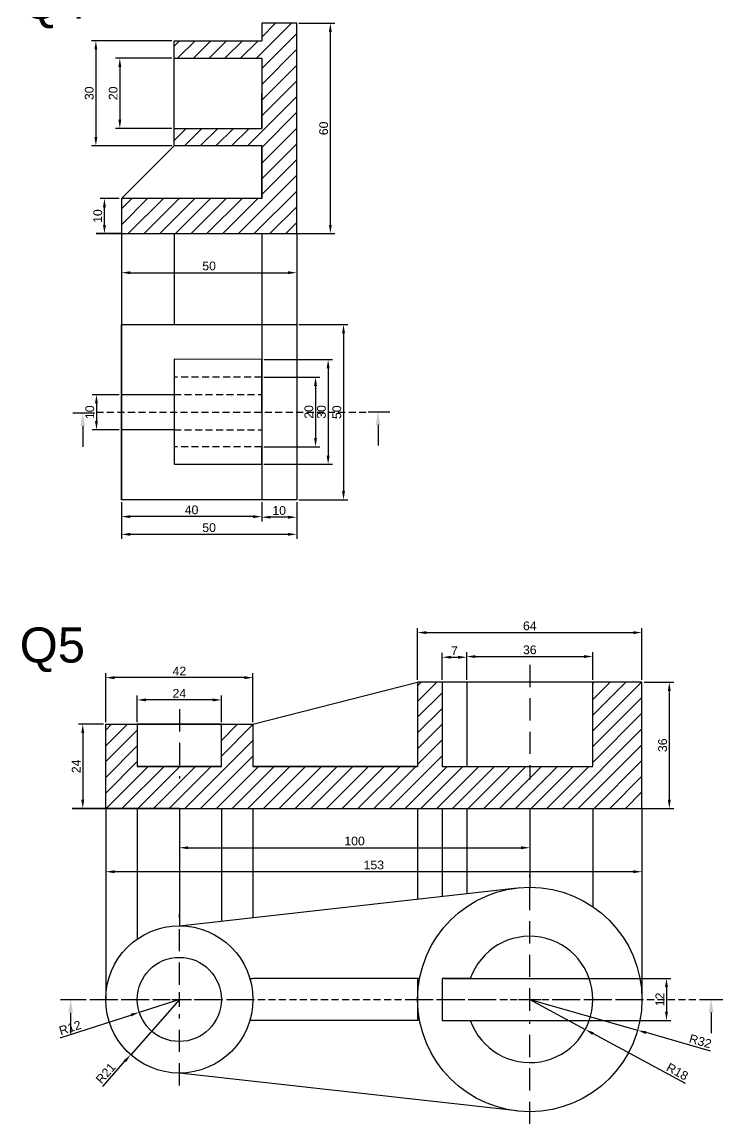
# Model space of a CAD drawing. Header units: millimetres. Extents: x 137 to 7220, y 7466 to 9893.
# Drawn here: x 2355.6 to 2555.6, y 8890 to 9204.1 of the extents above; entities that cross this region are included whole.
import ezdxf
from ezdxf import colors
from ezdxf.entities.mleader import LeaderData, LeaderLine
from ezdxf.math import Vec2, Vec3

# ---------------------------------------------------------------- set-up
doc = ezdxf.new("R2010")
doc.units = ezdxf.units.MM
doc.header["$PDMODE"] = 35
doc.header["$PDSIZE"] = 3
doc.linetypes.add('DASHED2', pattern=[9.525, 6.35, -3.175])
doc.linetypes.add('JIS_02_2.0', pattern=[3, 2, -1])
for name, color, linetype in [('Center Line', 3, 'DASHED2'), ('Dimensions', 1, 'Continuous'), ('Hidden Line', 50, 'JIS_02_2.0'), ('Projection', 140, 'Continuous'), ('Text', 7, 'Continuous')]:
    doc.layers.add(name, color=color, linetype=linetype)
doc.layers.add('Object', color=7, linetype='Continuous', lineweight=30)
doc.styles.get("Standard").update_dxf_attribs({"font": 'arial.ttf'})
doc.dimstyles.new('ISO-25', dxfattribs={"dimtxt": 2.5, "dimasz": 2.5, "dimexe": 1.25, "dimexo": 0.625, "dimtad": 1, "dimdec": 0, "dimtxsty": 'Standard', "dimcen": 2.5, "dimadec": 0, "dimazin": 0, "dimtfac": 1, "dimtdec": 0, "dimtmove": 0, "dimatfit": 3, "dimfxl": 1, "dimarcsym": 0})

# ---------------------------------------------------------------- blocks, each defined once
blk = doc.blocks.new('*U673')
at = {"layer": 'Center Line', "color": 0, "transparency": 16777216}
for p, q in [((0, 6.4), (0, 35.5)), ((-35.5, 0), (-6.4, 0)), ((6.4, 0), (35.5, 0)), ((0, -35.5), (0, -6.4))]:
    blk.add_line(p, q, dxfattribs=at)
at = {"layer": 'Center Line', "color": 0, "linetype": 'Continuous', "transparency": 16777216}
for p, q in [((0, -3.2), (0, 3.2)), ((-3.2, 0), (3.2, 0))]:
    blk.add_line(p, q, dxfattribs=at)
blk = doc.blocks.new('*U674')
at = {"layer": 'Center Line', "color": 0, "transparency": 16777216}
for p, q in [((0, 4.2), (0, 24.5)), ((-24.5, 0), (-4.2, 0)), ((4.2, 0), (24.5, 0)), ((0, -24.5), (0, -4.2))]:
    blk.add_line(p, q, dxfattribs=at)
at = {"layer": 'Center Line', "color": 0, "linetype": 'Continuous', "transparency": 16777216}
for p, q in [((-2.1, 0), (2.1, 0)), ((0, -2.1), (0, 2.1))]:
    blk.add_line(p, q, dxfattribs=at)
blk = doc.blocks.new('*D705')
at = {"layer": 'Defpoints', "color": 0, "transparency": 16777216}
for p in [(2500.52, 8925.48), (2531.29, 8916.69)]:
    blk.add_point(p, dxfattribs=at)
at = {"layer": 'Dimensions', "color": 0, "lineweight": -2, "transparency": 16777216}
for p, q in [((2500.52, 8925.48), (2531.29, 8916.69)), ((2552.13, 8910.74), (2533.69, 8916.01))]:
    blk.add_line(p, q, dxfattribs=at)
at = {"layer": 'Dimensions', "color": 0, "transparency": 16777216}
blk.add_solid([(2533.81, 8916.41), (2533.58, 8915.6), (2531.29, 8916.69)], dxfattribs=at)
at = {"layer": 'Dimensions', "color": 0, "transparency": 16777216, "insert": (2549.19, 8913.56), "char_height": 2.5, "attachment_point": 5, "rotation": 344.0647}
blk.add_mtext('R32', dxfattribs=at)
blk = doc.blocks.new('*D706')
at = {"layer": 'Defpoints', "color": 0, "transparency": 16777216}
for p in [(2500.52, 8925.48), (2516.35, 8916.92)]:
    blk.add_point(p, dxfattribs=at)
at = {"layer": 'Dimensions', "color": 0, "lineweight": -2, "transparency": 16777216}
for p, q in [((2500.52, 8925.48), (2516.35, 8916.92)), ((2544.91, 8901.49), (2518.55, 8915.73))]:
    blk.add_line(p, q, dxfattribs=at)
at = {"layer": 'Dimensions', "color": 0, "transparency": 16777216}
blk.add_solid([(2518.75, 8916.1), (2518.36, 8915.36), (2516.35, 8916.92)], dxfattribs=at)
at = {"layer": 'Dimensions', "color": 0, "transparency": 16777216, "insert": (2542.63, 8904.88), "char_height": 2.5, "attachment_point": 5, "rotation": 331.6111}
blk.add_mtext('R18', dxfattribs=at)
blk = doc.blocks.new('*D707')
at = {"layer": 'Defpoints', "color": 0, "transparency": 16777216}
for p in [(2400.52, 8925.48), (2389.1, 8921.8)]:
    blk.add_point(p, dxfattribs=at)
at = {"layer": 'Dimensions', "color": 0, "lineweight": -2, "transparency": 16777216}
for p, q in [((2400.52, 8925.48), (2389.1, 8921.8)), ((2366.5, 8914.53), (2386.72, 8921.04))]:
    blk.add_line(p, q, dxfattribs=at)
at = {"layer": 'Dimensions', "color": 0, "transparency": 16777216}
blk.add_solid([(2386.59, 8921.43), (2386.84, 8920.64), (2389.1, 8921.8)], dxfattribs=at)
at = {"layer": 'Dimensions', "color": 0, "transparency": 16777216, "insert": (2369.35, 8917.42), "char_height": 2.5, "attachment_point": 5, "rotation": 17.8381}
blk.add_mtext('R12', dxfattribs=at)
blk = doc.blocks.new('*D708')
at = {"layer": 'Defpoints', "color": 0, "transparency": 16777216}
for p in [(2400.52, 8925.48), (2386.64, 8909.72)]:
    blk.add_point(p, dxfattribs=at)
at = {"layer": 'Dimensions', "color": 0, "lineweight": -2, "transparency": 16777216}
for p, q in [((2400.52, 8925.48), (2386.64, 8909.72)), ((2378.68, 8900.68), (2384.99, 8907.84))]:
    blk.add_line(p, q, dxfattribs=at)
at = {"layer": 'Dimensions', "color": 0, "transparency": 16777216}
blk.add_solid([(2384.67, 8908.12), (2385.3, 8907.57), (2386.64, 8909.72)], dxfattribs=at)
at = {"layer": 'Dimensions', "color": 0, "transparency": 16777216, "insert": (2379.49, 8904.45), "char_height": 2.5, "attachment_point": 5, "rotation": 48.6288}
blk.add_mtext('R21', dxfattribs=at)
blk = doc.blocks.new('*D782')
at = {"layer": 'Defpoints', "color": 0, "transparency": 16777216}
for p in [(2434.01, 9203.82), (2443.61, 9203.82), (2434.01, 9143.82)]:
    blk.add_point(p, dxfattribs=at)
at = {"layer": 'Dimensions', "color": 0, "lineweight": -2, "transparency": 16777216}
for p, q in [((2434.64, 9203.82), (2444.86, 9203.82)), ((2443.61, 9146.32), (2443.61, 9201.32)), ((2434.64, 9143.82), (2444.86, 9143.82))]:
    blk.add_line(p, q, dxfattribs=at)
at = {"layer": 'Dimensions', "color": 0, "transparency": 16777216}
for points in [[(2443.2, 9201.32), (2444.03, 9201.32), (2443.61, 9203.82)], [(2443.2, 9146.32), (2444.03, 9146.32), (2443.61, 9143.82)]]:
    blk.add_solid(points, dxfattribs=at)
at = {"layer": 'Dimensions', "color": 0, "transparency": 16777216, "insert": (2441.71, 9173.82), "char_height": 2.5, "attachment_point": 5, "rotation": 90}
blk.add_mtext('60', dxfattribs=at)
blk = doc.blocks.new('*D783')
at = {"layer": 'Defpoints', "color": 0, "transparency": 16777216}
for p in [(2384.01, 9143.82), (2434.01, 9143.82), (2434.01, 9132.68)]:
    blk.add_point(p, dxfattribs=at)
at = {"layer": 'Dimensions', "color": 0, "lineweight": -2, "transparency": 16777216}
for p, q in [((2384.01, 9143.19), (2384.01, 9131.43)), ((2434.01, 9143.19), (2434.01, 9131.43)), ((2386.51, 9132.68), (2431.51, 9132.68))]:
    blk.add_line(p, q, dxfattribs=at)
at = {"layer": 'Dimensions', "color": 0, "transparency": 16777216}
for points in [[(2386.51, 9133.09), (2386.51, 9132.26), (2384.01, 9132.68)], [(2431.51, 9133.09), (2431.51, 9132.26), (2434.01, 9132.68)]]:
    blk.add_solid(points, dxfattribs=at)
at = {"layer": 'Dimensions', "color": 0, "transparency": 16777216, "insert": (2409.01, 9134.58), "char_height": 2.5, "attachment_point": 5}
blk.add_mtext('50', dxfattribs=at)
blk = doc.blocks.new('*D784')
at = {"layer": 'Defpoints', "color": 0, "transparency": 16777216}
for p in [(2379.14, 9153.82), (2384.01, 9153.82), (2384.01, 9143.82)]:
    blk.add_point(p, dxfattribs=at)
at = {"layer": 'Dimensions', "color": 0, "lineweight": -2, "transparency": 16777216}
for p, q in [((2383.39, 9153.82), (2377.89, 9153.82)), ((2379.14, 9146.32), (2379.14, 9151.32)), ((2383.39, 9143.82), (2377.89, 9143.82))]:
    blk.add_line(p, q, dxfattribs=at)
at = {"layer": 'Dimensions', "color": 0, "transparency": 16777216}
for points in [[(2378.72, 9151.32), (2379.56, 9151.32), (2379.14, 9153.82)], [(2378.72, 9146.32), (2379.56, 9146.32), (2379.14, 9143.82)]]:
    blk.add_solid(points, dxfattribs=at)
at = {"layer": 'Dimensions', "color": 0, "transparency": 16777216, "insert": (2377.24, 9148.82), "char_height": 2.5, "attachment_point": 5, "rotation": 90}
blk.add_mtext('10', dxfattribs=at)
blk = doc.blocks.new('*D785')
at = {"layer": 'Defpoints', "color": 0, "transparency": 16777216}
for p in [(2399.01, 9198.82), (2376.7, 9168.82), (2399.01, 9168.82)]:
    blk.add_point(p, dxfattribs=at)
at = {"layer": 'Dimensions', "color": 0, "lineweight": -2, "transparency": 16777216}
for p, q in [((2398.39, 9198.82), (2375.45, 9198.82)), ((2376.7, 9196.32), (2376.7, 9171.32)), ((2398.39, 9168.82), (2375.45, 9168.82))]:
    blk.add_line(p, q, dxfattribs=at)
at = {"layer": 'Dimensions', "color": 0, "transparency": 16777216}
for points in [[(2376.28, 9196.32), (2377.11, 9196.32), (2376.7, 9198.82)], [(2376.28, 9171.32), (2377.11, 9171.32), (2376.7, 9168.82)]]:
    blk.add_solid(points, dxfattribs=at)
at = {"layer": 'Dimensions', "color": 0, "transparency": 16777216, "insert": (2374.8, 9183.82), "char_height": 2.5, "attachment_point": 5, "rotation": 90}
blk.add_mtext('30', dxfattribs=at)
blk = doc.blocks.new('*D786')
at = {"layer": 'Defpoints', "color": 0, "transparency": 16777216}
for p in [(2399.01, 9193.82), (2383.54, 9173.82), (2399.01, 9173.82)]:
    blk.add_point(p, dxfattribs=at)
at = {"layer": 'Dimensions', "color": 0, "lineweight": -2, "transparency": 16777216}
for p, q in [((2398.39, 9193.82), (2382.29, 9193.82)), ((2383.54, 9191.32), (2383.54, 9176.32)), ((2398.39, 9173.82), (2382.29, 9173.82))]:
    blk.add_line(p, q, dxfattribs=at)
at = {"layer": 'Dimensions', "color": 0, "transparency": 16777216}
for points in [[(2383.12, 9191.32), (2383.95, 9191.32), (2383.54, 9193.82)], [(2383.12, 9176.32), (2383.95, 9176.32), (2383.54, 9173.82)]]:
    blk.add_solid(points, dxfattribs=at)
at = {"layer": 'Dimensions', "color": 0, "transparency": 16777216, "insert": (2381.63, 9183.82), "char_height": 2.5, "attachment_point": 5, "rotation": 90}
blk.add_mtext('20', dxfattribs=at)
blk = doc.blocks.new('*D787')
at = {"layer": 'Defpoints', "color": 0, "transparency": 16777216}
for p in [(2434.01, 9117.9), (2434.01, 9067.9), (2447.37, 9067.9)]:
    blk.add_point(p, dxfattribs=at)
at = {"layer": 'Dimensions', "color": 0, "lineweight": -2, "transparency": 16777216}
for p, q in [((2434.64, 9117.9), (2448.62, 9117.9)), ((2447.37, 9115.4), (2447.37, 9070.4)), ((2434.64, 9067.9), (2448.62, 9067.9))]:
    blk.add_line(p, q, dxfattribs=at)
at = {"layer": 'Dimensions', "color": 0, "transparency": 16777216}
for points in [[(2446.95, 9115.4), (2447.78, 9115.4), (2447.37, 9117.9)], [(2446.95, 9070.4), (2447.78, 9070.4), (2447.37, 9067.9)]]:
    blk.add_solid(points, dxfattribs=at)
at = {"layer": 'Dimensions', "color": 0, "transparency": 16777216, "insert": (2445.46, 9092.9), "char_height": 2.5, "attachment_point": 5, "rotation": 90}
blk.add_mtext('50', dxfattribs=at)
blk = doc.blocks.new('*D788')
at = {"layer": 'Defpoints', "color": 0, "transparency": 16777216}
for p in [(2384.01, 9067.9), (2434.01, 9067.9), (2384.01, 9058.08)]:
    blk.add_point(p, dxfattribs=at)
at = {"layer": 'Dimensions', "color": 0, "lineweight": -2, "transparency": 16777216}
for p, q in [((2384.01, 9067.28), (2384.01, 9056.83)), ((2434.01, 9067.28), (2434.01, 9056.83)), ((2431.51, 9058.08), (2386.51, 9058.08))]:
    blk.add_line(p, q, dxfattribs=at)
at = {"layer": 'Dimensions', "color": 0, "transparency": 16777216}
for points in [[(2386.51, 9058.5), (2386.51, 9057.66), (2384.01, 9058.08)], [(2431.51, 9058.5), (2431.51, 9057.66), (2434.01, 9058.08)]]:
    blk.add_solid(points, dxfattribs=at)
at = {"layer": 'Dimensions', "color": 0, "transparency": 16777216, "insert": (2409.01, 9059.98), "char_height": 2.5, "attachment_point": 5}
blk.add_mtext('50', dxfattribs=at)
blk = doc.blocks.new('*D789')
at = {"layer": 'Defpoints', "color": 0, "transparency": 16777216}
for p in [(2424.01, 9067.9), (2434.01, 9067.9), (2424.01, 9062.96)]:
    blk.add_point(p, dxfattribs=at)
at = {"layer": 'Dimensions', "color": 0, "lineweight": -2, "transparency": 16777216}
for p, q in [((2424.01, 9067.28), (2424.01, 9061.71)), ((2434.01, 9067.28), (2434.01, 9061.71)), ((2431.51, 9062.96), (2426.51, 9062.96))]:
    blk.add_line(p, q, dxfattribs=at)
at = {"layer": 'Dimensions', "color": 0, "transparency": 16777216}
for points in [[(2426.51, 9063.38), (2426.51, 9062.54), (2424.01, 9062.96)], [(2431.51, 9063.38), (2431.51, 9062.54), (2434.01, 9062.96)]]:
    blk.add_solid(points, dxfattribs=at)
at = {"layer": 'Dimensions', "color": 0, "transparency": 16777216, "insert": (2429.01, 9064.86), "char_height": 2.5, "attachment_point": 5}
blk.add_mtext('10', dxfattribs=at)
blk = doc.blocks.new('*D687')
at = {"layer": 'Defpoints', "color": 0, "transparency": 16777216}
for p in [(2384.01, 9067.9), (2424.01, 9067.9), (2384.01, 9063.12)]:
    blk.add_point(p, dxfattribs=at)
at = {"layer": 'Dimensions', "color": 0, "lineweight": -2, "transparency": 16777216}
for p, q in [((2384.01, 9067.28), (2384.01, 9061.87)), ((2424.01, 9067.28), (2424.01, 9061.87)), ((2421.51, 9063.12), (2386.51, 9063.12))]:
    blk.add_line(p, q, dxfattribs=at)
at = {"layer": 'Dimensions', "color": 0, "transparency": 16777216}
for points in [[(2386.51, 9063.54), (2386.51, 9062.71), (2384.01, 9063.12)], [(2421.51, 9063.54), (2421.51, 9062.71), (2424.01, 9063.12)]]:
    blk.add_solid(points, dxfattribs=at)
at = {"layer": 'Dimensions', "color": 0, "transparency": 16777216, "insert": (2404.01, 9065.03), "char_height": 2.5, "attachment_point": 5}
blk.add_mtext('40', dxfattribs=at)
blk = doc.blocks.new('*D790')
at = {"layer": 'Defpoints', "color": 0, "transparency": 16777216}
for p in [(2384.01, 9097.9), (2376.87, 9087.9), (2384.01, 9087.9)]:
    blk.add_point(p, dxfattribs=at)
at = {"layer": 'Dimensions', "color": 0, "lineweight": -2, "transparency": 16777216}
for p, q in [((2383.39, 9097.9), (2375.62, 9097.9)), ((2376.87, 9095.4), (2376.87, 9090.4)), ((2383.39, 9087.9), (2375.62, 9087.9))]:
    blk.add_line(p, q, dxfattribs=at)
at = {"layer": 'Dimensions', "color": 0, "transparency": 16777216}
for points in [[(2376.45, 9095.4), (2377.28, 9095.4), (2376.87, 9097.9)], [(2376.45, 9090.4), (2377.28, 9090.4), (2376.87, 9087.9)]]:
    blk.add_solid(points, dxfattribs=at)
at = {"layer": 'Dimensions', "color": 0, "transparency": 16777216, "insert": (2374.97, 9092.9), "char_height": 2.5, "attachment_point": 5, "rotation": 90}
blk.add_mtext('10', dxfattribs=at)
blk = doc.blocks.new('*D791')
at = {"layer": 'Defpoints', "color": 0, "transparency": 16777216}
for p in [(2424.01, 9107.9), (2424.01, 9078.05), (2442.97, 9078.05)]:
    blk.add_point(p, dxfattribs=at)
at = {"layer": 'Dimensions', "color": 0, "lineweight": -2, "transparency": 16777216}
for p, q in [((2424.64, 9107.9), (2444.22, 9107.9)), ((2442.97, 9105.4), (2442.97, 9080.55)), ((2424.64, 9078.05), (2444.22, 9078.05))]:
    blk.add_line(p, q, dxfattribs=at)
at = {"layer": 'Dimensions', "color": 0, "transparency": 16777216}
for points in [[(2442.55, 9105.4), (2443.39, 9105.4), (2442.97, 9107.9)], [(2442.55, 9080.55), (2443.39, 9080.55), (2442.97, 9078.05)]]:
    blk.add_solid(points, dxfattribs=at)
at = {"layer": 'Dimensions', "color": 0, "transparency": 16777216, "insert": (2441.07, 9092.98), "char_height": 2.5, "attachment_point": 5, "rotation": 90}
blk.add_mtext('30', dxfattribs=at)
blk = doc.blocks.new('*D792')
at = {"layer": 'Defpoints', "color": 0, "transparency": 16777216}
for p in [(2424.01, 9102.9), (2424.01, 9083.05), (2439.39, 9083.05)]:
    blk.add_point(p, dxfattribs=at)
at = {"layer": 'Dimensions', "color": 0, "lineweight": -2, "transparency": 16777216}
for p, q in [((2424.64, 9102.9), (2440.64, 9102.9)), ((2439.39, 9100.4), (2439.39, 9085.55)), ((2424.64, 9083.05), (2440.64, 9083.05))]:
    blk.add_line(p, q, dxfattribs=at)
at = {"layer": 'Dimensions', "color": 0, "transparency": 16777216}
for points in [[(2438.97, 9100.4), (2439.8, 9100.4), (2439.39, 9102.9)], [(2438.97, 9085.55), (2439.8, 9085.55), (2439.39, 9083.05)]]:
    blk.add_solid(points, dxfattribs=at)
at = {"layer": 'Dimensions', "color": 0, "transparency": 16777216, "insert": (2437.49, 9092.98), "char_height": 2.5, "attachment_point": 5, "rotation": 90}
blk.add_mtext('20', dxfattribs=at)
blk = doc.blocks.new('*D793')
at = {"layer": 'Defpoints', "color": 0, "transparency": 16777216}
for p in [(2379.52, 8979.94), (2532.52, 8979.94), (2379.52, 8961.89)]:
    blk.add_point(p, dxfattribs=at)
at = {"layer": 'Dimensions', "color": 0, "lineweight": -2, "transparency": 16777216}
for p, q in [((2379.52, 8979.31), (2379.52, 8960.64)), ((2532.52, 8979.31), (2532.52, 8960.64)), ((2530.02, 8961.89), (2382.02, 8961.89))]:
    blk.add_line(p, q, dxfattribs=at)
at = {"layer": 'Dimensions', "color": 0, "transparency": 16777216}
for points in [[(2382.02, 8962.31), (2382.02, 8961.48), (2379.52, 8961.89)], [(2530.02, 8962.31), (2530.02, 8961.48), (2532.52, 8961.89)]]:
    blk.add_solid(points, dxfattribs=at)
at = {"layer": 'Dimensions', "color": 0, "transparency": 16777216, "insert": (2456.02, 8963.8), "char_height": 2.5, "attachment_point": 5}
blk.add_mtext('153', dxfattribs=at)
blk = doc.blocks.new('*D716')
at = {"layer": 'Defpoints', "color": 0, "transparency": 16777216}
for p in [(2400.52, 8979.94), (2500.52, 8979.94), (2500.52, 8968.73)]:
    blk.add_point(p, dxfattribs=at)
at = {"layer": 'Dimensions', "color": 0, "lineweight": -2, "transparency": 16777216}
for p, q in [((2400.52, 8979.31), (2400.52, 8967.48)), ((2500.52, 8979.31), (2500.52, 8967.48)), ((2403.02, 8968.73), (2498.02, 8968.73))]:
    blk.add_line(p, q, dxfattribs=at)
at = {"layer": 'Dimensions', "color": 0, "transparency": 16777216}
for points in [[(2403.02, 8969.14), (2403.02, 8968.31), (2400.52, 8968.73)], [(2498.02, 8969.14), (2498.02, 8968.31), (2500.52, 8968.73)]]:
    blk.add_solid(points, dxfattribs=at)
at = {"layer": 'Dimensions', "color": 0, "transparency": 16777216, "insert": (2450.52, 8970.63), "char_height": 2.5, "attachment_point": 5}
blk.add_mtext('100', dxfattribs=at)
blk = doc.blocks.new('*D717')
at = {"layer": 'Defpoints', "color": 0, "transparency": 16777216}
for p in [(2518.52, 9023.24), (2482.52, 9015.94), (2518.52, 9015.94)]:
    blk.add_point(p, dxfattribs=at)
at = {"layer": 'Dimensions', "color": 0, "lineweight": -2, "transparency": 16777216}
for p, q in [((2482.52, 9016.56), (2482.52, 9024.49)), ((2485.02, 9023.24), (2516.02, 9023.24)), ((2518.52, 9016.56), (2518.52, 9024.49))]:
    blk.add_line(p, q, dxfattribs=at)
at = {"layer": 'Dimensions', "color": 0, "transparency": 16777216}
for points in [[(2485.02, 9023.65), (2485.02, 9022.82), (2482.52, 9023.24)], [(2516.02, 9023.65), (2516.02, 9022.82), (2518.52, 9023.24)]]:
    blk.add_solid(points, dxfattribs=at)
at = {"layer": 'Dimensions', "color": 0, "transparency": 16777216, "insert": (2500.52, 9025.14), "char_height": 2.5, "attachment_point": 5}
blk.add_mtext('36', dxfattribs=at)
blk = doc.blocks.new('*D718')
at = {"layer": 'Defpoints', "color": 0, "transparency": 16777216}
for p in [(2532.52, 9030.07), (2468.52, 9015.94), (2532.52, 9015.94)]:
    blk.add_point(p, dxfattribs=at)
at = {"layer": 'Dimensions', "color": 0, "lineweight": -2, "transparency": 16777216}
for p, q in [((2468.52, 9016.56), (2468.52, 9031.32)), ((2471.02, 9030.07), (2530.02, 9030.07)), ((2532.52, 9016.56), (2532.52, 9031.32))]:
    blk.add_line(p, q, dxfattribs=at)
at = {"layer": 'Dimensions', "color": 0, "transparency": 16777216}
for points in [[(2471.02, 9030.49), (2471.02, 9029.65), (2468.52, 9030.07)], [(2530.02, 9030.49), (2530.02, 9029.65), (2532.52, 9030.07)]]:
    blk.add_solid(points, dxfattribs=at)
at = {"layer": 'Dimensions', "color": 0, "transparency": 16777216, "insert": (2500.52, 9031.97), "char_height": 2.5, "attachment_point": 5}
blk.add_mtext('64', dxfattribs=at)
blk = doc.blocks.new('*D719')
at = {"layer": 'Defpoints', "color": 0, "transparency": 16777216}
for p in [(2482.52, 9023.04), (2475.52, 9015.94), (2482.52, 9015.94)]:
    blk.add_point(p, dxfattribs=at)
at = {"layer": 'Dimensions', "color": 0, "lineweight": -2, "transparency": 16777216}
for p, q in [((2475.52, 9016.56), (2475.52, 9024.29)), ((2478.02, 9023.04), (2480.02, 9023.04)), ((2482.52, 9016.56), (2482.52, 9024.29))]:
    blk.add_line(p, q, dxfattribs=at)
at = {"layer": 'Dimensions', "color": 0, "transparency": 16777216}
for points in [[(2478.02, 9023.46), (2478.02, 9022.62), (2475.52, 9023.04)], [(2480.02, 9023.46), (2480.02, 9022.62), (2482.52, 9023.04)]]:
    blk.add_solid(points, dxfattribs=at)
at = {"layer": 'Dimensions', "color": 0, "transparency": 16777216, "insert": (2479.02, 9024.91), "char_height": 2.5, "attachment_point": 5}
blk.add_mtext('7', dxfattribs=at)
blk = doc.blocks.new('*D720')
at = {"layer": 'Defpoints', "color": 0, "transparency": 16777216}
for p in [(2379.52, 9017.22), (2379.52, 9003.94), (2421.52, 9003.94)]:
    blk.add_point(p, dxfattribs=at)
at = {"layer": 'Dimensions', "color": 0, "lineweight": -2, "transparency": 16777216}
for p, q in [((2379.52, 9004.56), (2379.52, 9018.47)), ((2419.02, 9017.22), (2382.02, 9017.22)), ((2421.52, 9004.56), (2421.52, 9018.47))]:
    blk.add_line(p, q, dxfattribs=at)
at = {"layer": 'Dimensions', "color": 0, "transparency": 16777216}
for points in [[(2382.02, 9017.63), (2382.02, 9016.8), (2379.52, 9017.22)], [(2419.02, 9017.63), (2419.02, 9016.8), (2421.52, 9017.22)]]:
    blk.add_solid(points, dxfattribs=at)
at = {"layer": 'Dimensions', "color": 0, "transparency": 16777216, "insert": (2400.52, 9019.1), "char_height": 2.5, "attachment_point": 5}
blk.add_mtext('42', dxfattribs=at)
blk = doc.blocks.new('*D721')
at = {"layer": 'Defpoints', "color": 0, "transparency": 16777216}
for p in [(2388.52, 9010.87), (2388.52, 9003.94), (2412.52, 9003.94)]:
    blk.add_point(p, dxfattribs=at)
at = {"layer": 'Dimensions', "color": 0, "lineweight": -2, "transparency": 16777216}
for p, q in [((2388.52, 9004.56), (2388.52, 9012.12)), ((2410.02, 9010.87), (2391.02, 9010.87)), ((2412.52, 9004.56), (2412.52, 9012.12))]:
    blk.add_line(p, q, dxfattribs=at)
at = {"layer": 'Dimensions', "color": 0, "transparency": 16777216}
for points in [[(2391.02, 9011.29), (2391.02, 9010.45), (2388.52, 9010.87)], [(2410.02, 9011.29), (2410.02, 9010.45), (2412.52, 9010.87)]]:
    blk.add_solid(points, dxfattribs=at)
at = {"layer": 'Dimensions', "color": 0, "transparency": 16777216, "insert": (2400.52, 9012.75), "char_height": 2.5, "attachment_point": 5}
blk.add_mtext('24', dxfattribs=at)
blk = doc.blocks.new('*D680')
at = {"layer": 'Defpoints', "color": 0, "transparency": 16777216}
for p in [(2379.52, 9003.94), (2372.96, 8979.94), (2379.52, 8979.94)]:
    blk.add_point(p, dxfattribs=at)
at = {"layer": 'Dimensions', "color": 0, "lineweight": -2, "transparency": 16777216}
for p, q in [((2378.89, 9003.94), (2371.71, 9003.94)), ((2372.96, 9001.44), (2372.96, 8982.44)), ((2378.89, 8979.94), (2371.71, 8979.94))]:
    blk.add_line(p, q, dxfattribs=at)
at = {"layer": 'Dimensions', "color": 0, "transparency": 16777216}
for points in [[(2372.54, 9001.44), (2373.38, 9001.44), (2372.96, 9003.94)], [(2372.54, 8982.44), (2373.38, 8982.44), (2372.96, 8979.94)]]:
    blk.add_solid(points, dxfattribs=at)
at = {"layer": 'Dimensions', "color": 0, "transparency": 16777216, "insert": (2371.08, 8991.94), "char_height": 2.5, "attachment_point": 5, "rotation": 90}
blk.add_mtext('24', dxfattribs=at)
blk = doc.blocks.new('*D681')
at = {"layer": 'Defpoints', "color": 0, "transparency": 16777216}
for p in [(2532.52, 9015.94), (2532.52, 8979.94), (2540.33, 8979.94)]:
    blk.add_point(p, dxfattribs=at)
at = {"layer": 'Dimensions', "color": 0, "lineweight": -2, "transparency": 16777216}
for p, q in [((2533.14, 9015.94), (2541.58, 9015.94)), ((2540.33, 9013.44), (2540.33, 8982.44)), ((2533.14, 8979.94), (2541.58, 8979.94))]:
    blk.add_line(p, q, dxfattribs=at)
at = {"layer": 'Dimensions', "color": 0, "transparency": 16777216}
for points in [[(2539.92, 9013.44), (2540.75, 9013.44), (2540.33, 9015.94)], [(2539.92, 8982.44), (2540.75, 8982.44), (2540.33, 8979.94)]]:
    blk.add_solid(points, dxfattribs=at)
at = {"layer": 'Dimensions', "color": 0, "transparency": 16777216, "insert": (2538.43, 8997.94), "char_height": 2.5, "attachment_point": 5, "rotation": 90}
blk.add_mtext('36', dxfattribs=at)
blk = doc.blocks.new('*D722')
at = {"layer": 'Defpoints', "color": 0, "transparency": 16777216}
for p in [(2475.52, 8931.48), (2475.52, 8919.48), (2539.52, 8919.48)]:
    blk.add_point(p, dxfattribs=at)
at = {"layer": 'Dimensions', "color": 0, "lineweight": -2, "transparency": 16777216}
for p, q in [((2476.14, 8931.48), (2540.77, 8931.48)), ((2539.52, 8928.98), (2539.52, 8921.98)), ((2476.14, 8919.48), (2540.77, 8919.48))]:
    blk.add_line(p, q, dxfattribs=at)
at = {"layer": 'Dimensions', "color": 0, "transparency": 16777216}
for points in [[(2539.11, 8928.98), (2539.94, 8928.98), (2539.52, 8931.48)], [(2539.11, 8921.98), (2539.94, 8921.98), (2539.52, 8919.48)]]:
    blk.add_solid(points, dxfattribs=at)
at = {"layer": 'Dimensions', "color": 0, "transparency": 16777216, "insert": (2537.64, 8925.48), "char_height": 2.5, "attachment_point": 5, "rotation": 90}
blk.add_mtext('12', dxfattribs=at)

msp = doc.modelspace()

# ---------------------------------------------------------------- hatches: boundary and pattern name
at = {"layer": 'Object'}
h = msp.add_hatch(dxfattribs=at)
h.set_pattern_fill('ANSI31', color=256)
h.set_pattern_definition([(45, (2352.4666, 7803.6995), (-2.245064, 2.245064), [])])
h.paths.add_polyline_path([(2424.011, 9198.819), (2399.011, 9198.819), (2399.011, 9193.819), (2424.011, 9193.819)], flags=17)
h.paths.add_polyline_path([(2424.011, 9173.819), (2399.011, 9173.819), (2399.011, 9168.819), (2424.011, 9168.819)], flags=17)
h.paths.add_polyline_path([(2434.011, 9203.819), (2424.011, 9203.819), (2424.011, 9153.819), (2384.011, 9153.819), (2384.011, 9143.819), (2434.011, 9143.819)])
h = msp.add_hatch(dxfattribs=at)
h.set_pattern_fill('ANSI31', color=256)
h.set_pattern_definition([(45, (2344.1454, 7884.7564), (-2.245064, 2.245064), [])])
h.paths.add_polyline_path([(2388.519, 9003.936), (2379.519, 9003.936), (2379.519, 8991.936), (2388.519, 8991.936)])
h.paths.add_polyline_path([(2532.519, 8991.936), (2379.519, 8991.936), (2379.519, 8979.936), (2400.519, 8979.936), (2500.519, 8979.936), (2532.519, 8979.936)])
h.paths.add_polyline_path([(2421.519, 9003.936), (2412.519, 9003.936), (2412.519, 8991.936), (2421.519, 8991.936)])
h.paths.add_polyline_path([(2475.519, 9015.936), (2468.519, 9015.936), (2468.519, 8991.936), (2475.519, 8991.936)])
h.paths.add_polyline_path([(2532.519, 9015.936), (2518.519, 9015.936), (2518.519, 8991.936), (2532.519, 8991.936)])

# ---------------------------------------------------------------- linework, layer by layer
at = {"layer": 'Center Line'}
for p, q in [((2500.519, 9020.862), (2500.519, 8988.191)), ((2400.519, 9008.19), (2400.519, 8988.496))]:
    msp.add_line(p, q, dxfattribs=at)
at = {"layer": 'Hidden Line'}
for p, q in [((2424.011, 9102.902), (2399.011, 9102.902)), ((2399.011, 9097.902), (2424.011, 9097.902)), ((2376.867, 9092.902), (2454.705, 9092.902)), ((2399.011, 9087.902), (2424.011, 9087.902)), ((2424.011, 9083.055), (2399.011, 9083.055)), ((2371.94, 8925.477), (2550.947, 8925.477))]:
    msp.add_line(p, q, dxfattribs=at)
at = {"layer": 'Object'}
for p, q in [((2434.011, 9203.819), (2424.011, 9203.819)), ((2424.011, 9203.819), (2424.011, 9198.819)), ((2434.011, 9143.819), (2434.011, 9203.819)), ((2399.011, 9183.819), (2399.011, 9198.819)), ((2399.011, 9198.819), (2424.011, 9198.819)), ((2399.011, 9183.819), (2399.011, 9193.819)), ((2399.011, 9193.819), (2424.011, 9193.819)), ((2424.011, 9193.819), (2424.011, 9173.819)), ((2399.011, 9168.819), (2399.011, 9183.819)), ((2424.011, 9173.819), (2424.011, 9183.819)), ((2399.011, 9168.819), (2399.011, 9173.819)), ((2399.011, 9173.819), (2424.011, 9173.819)), ((2399.011, 9168.819), (2384.011, 9153.819)), ((2424.011, 9168.819), (2399.011, 9168.819)), ((2424.011, 9168.819), (2424.011, 9153.819)), ((2424.011, 9153.819), (2424.011, 9168.819)), ((2424.011, 9153.819), (2384.011, 9153.819)), ((2384.011, 9153.819), (2384.011, 9143.819)), ((2384.011, 9143.819), (2376.789, 9143.819)), ((2376.789, 9143.819), (2440.772, 9143.819)), ((2384.011, 9143.819), (2434.011, 9143.819)), ((2384.011, 9117.902), (2434.011, 9117.902)), ((2384.011, 9067.902), (2384.011, 9117.902)), ((2424.011, 9117.902), (2424.011, 9067.902)), ((2434.011, 9117.902), (2434.011, 9067.902)), ((2424.011, 9107.902), (2399.011, 9108.055)), ((2399.011, 9108.055), (2399.011, 9078.055)), ((2424.011, 9092.902), (2424.011, 9107.902)), ((2424.011, 9107.902), (2424.011, 9102.902)), ((2384.011, 9092.902), (2384.011, 9097.902)), ((2384.011, 9097.902), (2399.011, 9097.902)), ((2399.011, 9097.902), (2399.011, 9087.902)), ((2370.109, 9092.677), (2376.34, 9092.677)), ((2454.361, 9093.009), (2460.592, 9093.009)), ((2399.011, 9087.902), (2384.011, 9087.902)), ((2424.011, 9078.055), (2424.011, 9083.055)), ((2399.011, 9078.055), (2424.011, 9078.055)), ((2434.011, 9067.902), (2384.011, 9067.902)), ((2421.519, 9003.936), (2468.519, 9015.936)), ((2532.519, 9015.936), (2468.519, 9015.936)), ((2468.519, 9015.936), (2468.519, 8991.936)), ((2482.519, 9015.936), (2475.519, 9015.936)), ((2475.519, 9015.936), (2475.519, 8991.936)), ((2500.519, 9015.936), (2482.519, 9015.936)), ((2482.519, 9015.936), (2482.519, 8991.936)), ((2518.519, 9015.936), (2482.519, 9015.936)), ((2518.519, 8991.936), (2518.519, 9015.936)), ((2532.519, 8979.936), (2532.519, 9015.936)), ((2379.519, 8979.936), (2379.519, 9003.936)), ((2379.519, 9003.936), (2421.519, 9003.936)), ((2400.519, 9003.936), (2388.519, 9003.936)), ((2388.519, 9003.936), (2388.519, 8991.936)), ((2412.519, 9003.936), (2400.519, 9003.936)), ((2412.519, 8991.936), (2412.519, 9003.936)), ((2421.519, 9003.936), (2421.519, 8991.936)), ((2412.519, 8991.936), (2388.519, 8991.936)), ((2388.519, 8991.936), (2412.519, 8991.936)), ((2388.519, 8991.936), (2412.519, 8991.936)), ((2468.519, 8991.936), (2421.519, 8991.936)), ((2421.519, 8991.936), (2468.519, 8991.936)), ((2475.519, 8991.936), (2518.519, 8991.936)), ((2482.519, 8991.936), (2518.519, 8991.936)), ((2379.519, 8979.936), (2369.967, 8979.936)), ((2369.967, 8979.936), (2541.215, 8979.936)), ((2400.519, 8979.936), (2379.519, 8979.936)), ((2400.519, 8979.936), (2500.519, 8979.936)), ((2500.519, 8979.936), (2532.519, 8979.936)), ((2400.519, 8946.477), (2496.957, 8957.279)), ((2420.644, 8931.477), (2421.519, 8931.477)), ((2469.086, 8931.477), (2421.519, 8931.477)), ((2483.548, 8931.477), (2475.519, 8931.477)), ((2475.519, 8931.477), (2475.519, 8919.477)), ((2482.519, 8931.477), (2483.548, 8931.477)), ((2366.646, 8925.439), (2372.877, 8925.439)), ((2549.418, 8925.474), (2555.649, 8925.474)), ((2469.086, 8919.477), (2420.644, 8919.477)), ((2475.519, 8919.477), (2483.548, 8919.477)), ((2496.957, 8893.676), (2400.519, 8904.477))]:
    msp.add_line(p, q, dxfattribs=at)
for centre, radius in [((2500.519, 8925.477), 32), ((2400.519, 8925.477), 21), ((2400.519, 8925.477), 12)]:
    msp.add_circle(centre, radius, dxfattribs=at)
msp.add_arc((2500.519, 8925.477), 18, 199.47122, 160.52878, dxfattribs=at)
at = {"layer": 'Projection'}
for p, q in [((2384.011, 9143.819), (2384.011, 9067.902)), ((2399.011, 9143.819), (2399.011, 9117.902)), ((2424.011, 9143.819), (2424.011, 9067.902)), ((2434.011, 9143.819), (2434.011, 9067.902)), ((2399.011, 9108.055), (2399.011, 9078.055)), ((2379.519, 8979.936), (2379.519, 8925.477)), ((2388.519, 8979.936), (2388.519, 8942.711)), ((2400.519, 8979.936), (2400.519, 8946.477)), ((2412.519, 8979.936), (2412.519, 8947.821)), ((2421.519, 8979.936), (2421.519, 8948.829)), ((2468.519, 8979.936), (2468.519, 8954.093)), ((2475.519, 8979.936), (2475.519, 8954.877)), ((2482.519, 8979.936), (2482.519, 8955.661)), ((2500.519, 8979.936), (2500.519, 8957.477)), ((2518.519, 8979.936), (2518.519, 8951.935)), ((2532.519, 8979.936), (2532.519, 8925.477)), ((2468.519, 8931.477), (2468.519, 8919.477)), ((2475.519, 8931.477), (2475.519, 8919.477))]:
    msp.add_line(p, q, dxfattribs=at)

# ---------------------------------------------------------------- block references
at = {"layer": 'Center Line'}
for name, p in [('*U673', (2500.519, 8925.477)), ('*U674', (2400.519, 8925.477))]:
    msp.add_blockref(name, p, dxfattribs=at)

# ---------------------------------------------------------------- texts
at = {"layer": 'Text'}
for s, p in [('Q4', (2355.508, 9205.055)), ('Q5', (2354.963, 9021.532))]:
    msp.add_text(s, height=10, dxfattribs=at).set_placement(p)

# ---------------------------------------------------------------- dimensions: what is measured, and where the dimension line sits
at = {"layer": 'Dimensions'}
for base, p1, p2, picture, middle in [((2443.614, 9203.819), (2434.011, 9143.819), (2434.011, 9203.819), '*D782', (2441.713, 9173.819)), ((2376.698, 9168.819), (2399.011, 9198.819), (2399.011, 9168.819), '*D785', (2374.796, 9183.819)), ((2383.536, 9173.819), (2399.011, 9193.819), (2399.011, 9173.819), '*D786', (2381.635, 9183.819)), ((2379.14, 9153.819), (2384.011, 9143.819), (2384.011, 9153.819), '*D784', (2377.239, 9148.819)), ((2442.97, 9078.055), (2424.011, 9107.902), (2424.011, 9078.055), '*D791', (2441.067, 9092.978)), ((2439.388, 9083.055), (2424.011, 9102.902), (2424.011, 9083.055), '*D792', (2437.486, 9092.978)), ((2376.867, 9087.902), (2384.011, 9097.902), (2384.011, 9087.902), '*D790', (2374.966, 9092.902)), ((2540.332, 8979.936), (2532.519, 9015.936), (2532.519, 8979.936), '*D681', (2538.43, 8997.936)), ((2372.959, 8979.936), (2379.519, 9003.936), (2379.519, 8979.936), '*D680', (2371.079, 8991.936)), ((2539.523, 8919.477), (2475.519, 8931.477), (2475.519, 8919.477), '*D722', (2537.643, 8925.477))]:
    dim = msp.add_linear_dim(base=base, p1=p1, p2=p2, angle=90, dimstyle='ISO-25', dxfattribs=at)
    dim.commit()
    dim.dimension.update_dxf_attribs({"geometry": picture, "text_midpoint": middle})
for base, p1, p2, picture, middle in [((2434.011, 9132.676), (2384.011, 9143.819), (2434.011, 9143.819), '*D783', (2409.011, 9134.577)), ((2384.011, 9058.08), (2434.011, 9067.902), (2384.011, 9067.902), '*D788', (2409.011, 9059.982)), ((2384.011, 9063.124), (2424.011, 9067.902), (2384.011, 9067.902), '*D687', (2404.011, 9065.026)), ((2424.011, 9062.962), (2434.011, 9067.902), (2424.011, 9067.902), '*D789', (2429.011, 9064.863)), ((2532.519, 9030.07), (2468.519, 9015.936), (2532.519, 9015.936), '*D718', (2500.519, 9031.971)), ((2482.519, 9023.039), (2475.519, 9015.936), (2482.519, 9015.936), '*D719', (2479.019, 9024.914)), ((2518.519, 9023.236), (2482.519, 9015.936), (2518.519, 9015.936), '*D717', (2500.519, 9025.138)), ((2379.519, 9017.216), (2421.519, 9003.936), (2379.519, 9003.936), '*D720', (2400.519, 9019.096)), ((2388.519, 9010.87), (2412.519, 9003.936), (2388.519, 9003.936), '*D721', (2400.519, 9012.75)), ((2379.519, 8961.894), (2532.519, 8979.936), (2379.519, 8979.936), '*D793', (2456.019, 8963.796)), ((2500.519, 8968.728), (2400.519, 8979.936), (2500.519, 8979.936), '*D716', (2450.519, 8970.629))]:
    dim = msp.add_linear_dim(base=base, p1=p1, p2=p2, dimstyle='ISO-25', dxfattribs=at)
    dim.commit()
    dim.dimension.update_dxf_attribs({"geometry": picture, "text_midpoint": middle})
dim = msp.add_linear_dim(base=(2447.366, 9067.902), p1=(2434.011, 9117.902), p2=(2434.011, 9067.902), angle=90, dimstyle='ISO-25', dxfattribs=at)
dim.commit()
dim.dimension.update_dxf_attribs({"geometry": '*D787', "text_midpoint": (2447.366, 9092.902), "dimtype": 160})
for center, mpoint, picture, middle in [((2400.519, 8925.477), (2389.096, 8921.801), '*D707', (2369.925, 8915.632)), ((2400.519, 8925.477), (2386.639, 8909.718), '*D708', (2380.905, 8903.207)), ((2500.519, 8925.477), (2531.289, 8916.692), '*D705', (2548.669, 8911.729)), ((2500.519, 8925.477), (2516.354, 8916.919), '*D706', (2541.726, 8903.207))]:
    dim = msp.add_radius_dim(center=center, mpoint=mpoint, dimstyle='ISO-25', dxfattribs=at)
    dim.commit()
    dim.dimension.update_dxf_attribs({"geometry": picture, "text_midpoint": middle, "dimtype": 164})

# ---------------------------------------------------------------- leaders
at = {"layer": 'Object'}
ml = msp.add_multileader_mtext('Standard', dxfattribs=at)
ml.set_content('', color=256)
ml.set_leader_properties()
ml.build(insert=Vec2(0, 0))
ml.multileader.update_dxf_attribs({"has_dogleg": 0, "dogleg_length": 0})
ctx = ml.context
ctx.base_point, ctx.plane_origin = Vec3(2372.962, 9083.048), Vec3(2372.962, 9092.928)
notes = []
notes.append((ctx, [(0, (1, 1, 0), (2372.962, 9083.048), (1, 0), 0, [(0, [(2372.962, 9092.928)], 0, [])])]))
ctx.mtext.insert, ctx.mtext.flow_direction = Vec3(2374.962, 9085.048), 5
ml = msp.add_multileader_mtext('Standard', dxfattribs=at)
ml.set_content('', color=256)
ml.set_leader_properties()
ml.build(insert=Vec2(0, 0))
ml.multileader.update_dxf_attribs({"has_dogleg": 0, "dogleg_length": 0})
ctx = ml.context
ctx.base_point, ctx.plane_origin = Vec3(2457.214, 9083.38), Vec3(2457.214, 9093.26)
notes.append((ctx, [(0, (1, 1, 0), (2457.214, 9083.38), (1, 0), 0, [(0, [(2457.214, 9093.26)], 0, [])])]))
ctx.mtext.insert, ctx.mtext.flow_direction = Vec3(2459.214, 9085.38), 5
ml = msp.add_multileader_mtext('Standard', dxfattribs=at)
ml.set_content('', color=256)
ml.set_leader_properties()
ml.build(insert=Vec2(0, 0))
ml.multileader.update_dxf_attribs({"has_dogleg": 0, "dogleg_length": 0})
ctx = ml.context
ctx.base_point, ctx.plane_origin = Vec3(2369.499, 8915.81), Vec3(2369.499, 8925.69)
notes.append((ctx, [(0, (1, 1, 0), (2369.499, 8915.81), (1, 0), 0, [(0, [(2369.499, 8925.69)], 0, [])])]))
ctx.mtext.insert, ctx.mtext.flow_direction = Vec3(2371.499, 8917.81), 5
ml = msp.add_multileader_mtext('Standard', dxfattribs=at)
ml.set_content('', color=256)
ml.set_leader_properties()
ml.build(insert=Vec2(0, 0))
ml.multileader.update_dxf_attribs({"has_dogleg": 0, "dogleg_length": 0})
ctx = ml.context
ctx.base_point, ctx.plane_origin = Vec3(2552.271, 8915.845), Vec3(2552.271, 8925.725)
notes.append((ctx, [(0, (1, 1, 0), (2552.271, 8915.845), (1, 0), 0, [(0, [(2552.271, 8925.725)], 0, [])])]))
ctx.mtext.insert, ctx.mtext.flow_direction = Vec3(2554.271, 8917.845), 5
for ctx, leaders in notes:
    for number, flags, end, landing, length, lines in leaders:
        leader = LeaderData()
        leader.index, (leader.has_last_leader_line, leader.has_dogleg_vector, leader.attachment_direction) = number, flags
        leader.last_leader_point, leader.dogleg_vector, leader.dogleg_length = Vec3(end), Vec3(landing), length
        for number, points, colour, breaks in lines:
            line = LeaderLine()
            line.index, line.vertices, line.color, line.breaks = number, Vec3.list(points), colors.encode_raw_color(colour), breaks
            leader.lines.append(line)
        ctx.leaders.append(leader)

doc.saveas('drawing.dxf')
